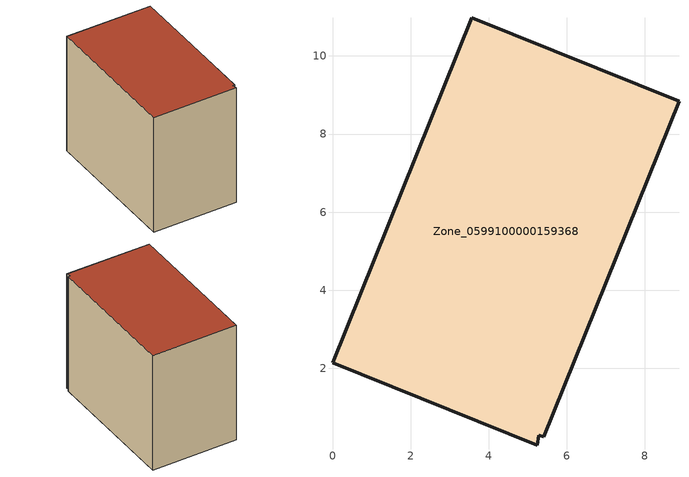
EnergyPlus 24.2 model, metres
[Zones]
Zone_0599100000159368
 floor ground (C_G): 5.41,0.25 5.28,0.29 5.24,0.03 0,2.14 3.56,10.98 8.87,8.84 z0.3
 wall outside (C_F): 8.87,8.84 3.56,10.98 0,2.14 5.24,0.03 5.28,0.29 5.41,0.25 8.87,8.84 z0.3:8.5
 roof outside (C_R): 5.28,0.29 5.41,0.25 8.87,8.84 3.56,10.98 0,2.14 5.24,0.03 z8.5
[BUILDING]
Pand.0599100000159368: North Axis=0; Terrain=City; Loads Convergence Tolerance Value=0.04; Temperature Convergence Tolerance Value=0.4; Solar Distribution=FullExterior; Maximum Number of Warmup Days=25; Minimum Number of Warmup Days=1
[Site:Location]
Rotterdam.The.Hague.AP_ZH_NLD Design_Conditions: Latitude=51.96; Longitude=4.45; Time Zone=1; Elevation=-4.5
[SITE:GROUNDTEMPERATURE:BUILDINGSURFACE]
18, 18, 18, 18, 18, 18, 18, 18, 18, 18, 18, 18
[MATERIAL] Thermal Absorptance=0.9; Solar Absorptance=0.7; Visible Absorptance=0.7
Name | Roughness | Thickness | Conductivity | Density | Specific Heat
G.TC.1965-1974 | MediumSmooth | 0.15 | 0.882353 | 540 | 1210
F.TC.1965-1974 | Rough | 0.3 | 0.697674 | 1920 | 840
R.TC.1965-1974 | MediumRough | 0.2 | 0.232558 | 1500 | 1000
[CONSTRUCTION]
C_G: G.TC.1965-1974
C_F: F.TC.1965-1974
C_R: R.TC.1965-1974
[ZONE]
Zone_0599100000159368: Type=1; Multiplier=1; Ceiling Height=Autocalculate; Volume=Autocalculate; Floor Area=autocalculate; Part of Total Floor Area=Yes
[ZONEINFILTRATION:DESIGNFLOWRATE]
Infil_Zone_0599100000159368: Zone or ZoneList or Space or SpaceList=Zone_0599100000159368; Schedule=AlwaysOn; Design Flow Rate Calculation Method=Flow/Area; Flow Rate per Floor Area=0.003; Constant Term Coefficient=1; Temperature Term Coefficient=0; Velocity Term Coefficient=0; Velocity Squared Term Coefficient=0
[HVACTEMPLATE:ZONE:IDEALLOADSAIRSYSTEM]
Zone_0599100000159368: Maximum Heating Supply Air Temperature=50; Minimum Cooling Supply Air Temperature=13; Maximum Heating Supply Air Humidity Ratio=0.0156; Minimum Cooling Supply Air Humidity Ratio=0.0077; Heating Limit=NoLimit; Cooling Limit=NoLimit; Dehumidification Control Type=ConstantSensibleHeatRatio; Cooling Sensible Heat Ratio=0.7; Dehumidification Setpoint=60; Humidification Control Type=None; Humidification Setpoint=30; Outdoor Air Method=None; Outdoor Air Flow Rate per Person=0.00944; Outdoor Air Flow Rate per Zone Floor Area=0; Outdoor Air Flow Rate per Zone=0; Demand Controlled Ventilation Type=None; Outdoor Air Economizer Type=NoEconomizer; Heat Recovery Type=None; Sensible Heat Recovery Effectiveness=0.7; Latent Heat Recovery Effectiveness=0.65
[ZONECONTROL:THERMOSTAT]
ThermostatControl_Zone_0599100000159368: Zone or ZoneList=Zone_0599100000159368; Control Type Schedule=DualSetpointControlType; Control 1=Thermostat_Zone_0599100000159368; Temperature Difference Between Cutout And Setpoint=0
[THERMOSTATSETPOINT:DUALSETPOINT]
Thermostat_Zone_0599100000159368: Heating Setpoint Temperature Schedule=HeatingSetpoint_Zone_0599100000159368; Cooling Setpoint Temperature Schedule=CoolingSetpoint_Zone_0599100000159368
[SCHEDULE:COMPACT]
HeatingSetpoint_Zone_0599100000159368: Through: 12/31, For: AllDays, Until: 24:00, 21
CoolingSetpoint_Zone_0599100000159368: Through: 12/31, For: AllDays, Until: 24:00, 24
DualSetpointControlType: Through: 12/31, For: AllDays, Until: 24:00, 4
AlwaysOn: Through: 12/31, For: AllDays, Until: 24:00, 1
